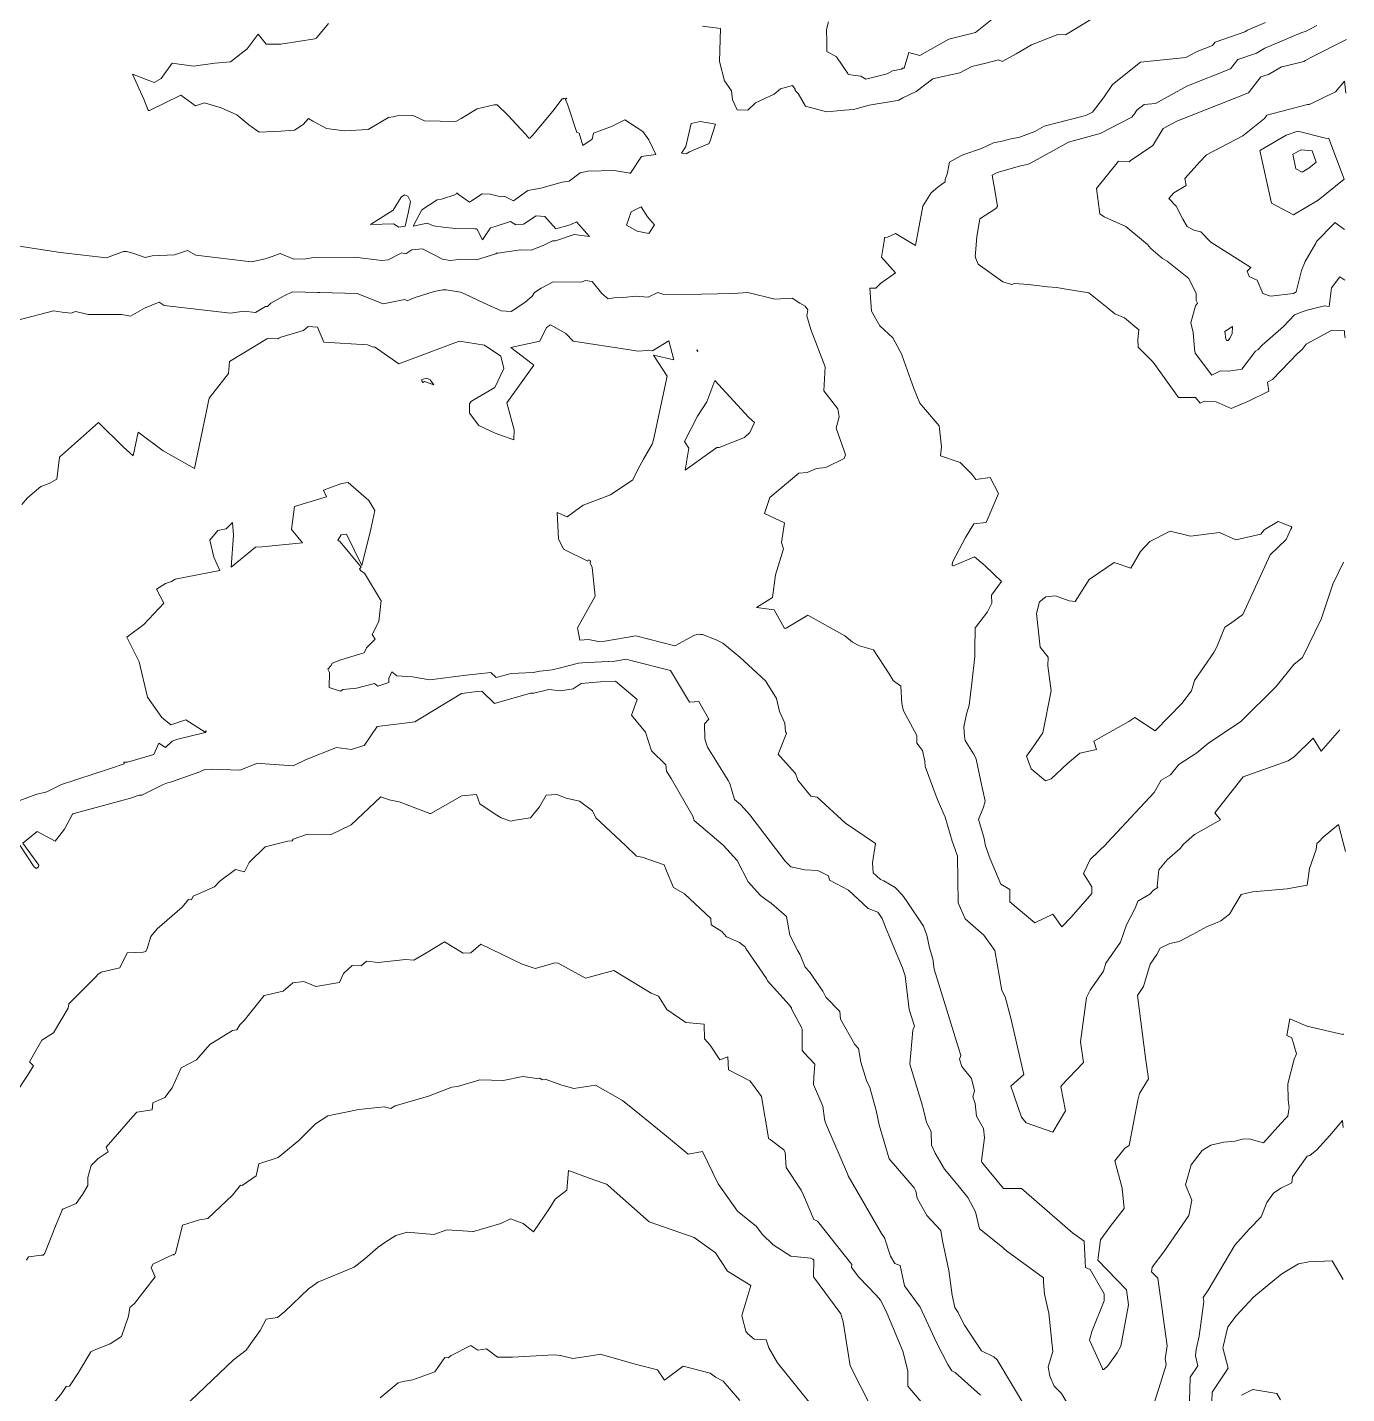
# Model space of a CAD drawing. Header units: inches. Extents: x 1412000 to 1412328, y 4931096 to 4931684.
# Drawn here: x 1412210.5 to 1412327.9, y 4931329.3 to 4931451 of the extents above; entities that cross this region are included whole.
import ezdxf

# ---------------------------------------------------------------- set-up
doc = ezdxf.new("R2010")
doc.units = ezdxf.units.IN
doc.header["$MEASUREMENT"] = 0

# ---------------------------------------------------------------- blocks, each defined once
blk = doc.blocks.new('CONTOURS')
at = {"color": 242, "lineweight": 0, "true_color": 0xcd2027}
for points in [[(1412327.79, 4931423.32), (1412327.74, 4931423.68), (1412327.72, 4931423.93), (1412326.59, 4931424.01), (1412325.37, 4931423.32), (1412324.33, 4931422.75), (1412323.96, 4931422.29), (1412323.58, 4931421.95), (1412321.31, 4931419.61), (1412320.87, 4931419.36), (1412320.99, 4931418.58), (1412319.19, 4931417.69), (1412317.66, 4931417.02), (1412316.3, 4931417.63), (1412315.27, 4931417.68), (1412314.88, 4931417.49), (1412314.48, 4931418), (1412312.96, 4931417.99), (1412310.7, 4931421.15), (1412309.36, 4931422.49), (1412309.35, 4931423.18), (1412309.43, 4931424.02), (1412308.16, 4931425.09), (1412307.3, 4931425.45), (1412306.61, 4931426.03), (1412304.97, 4931427.31), (1412302.97, 4931427.66), (1412302.11, 4931427.81), (1412301.3, 4931427.85), (1412299.61, 4931428.07), (1412298.36, 4931428.14), (1412298.14, 4931428.06), (1412297.33, 4931428.29), (1412295.14, 4931429.88), (1412294.93, 4931430.38), (1412294.86, 4931430.6), (1412294.89, 4931430.85), (1412295.02, 4931432.33), (1412295.27, 4931433.91), (1412296.7, 4931434.84), (1412296.84, 4931435.02), (1412296.62, 4931436.45), (1412296.39, 4931437.81), (1412296.81, 4931438.03), (1412299.02, 4931438.67), (1412299.51, 4931438.74), (1412299.78, 4931438.85), (1412303.18, 4931440.74), (1412303.69, 4931440.87), (1412305.99, 4931441.5), (1412308.8, 4931442.95), (1412309.05, 4931443.27), (1412309.25, 4931443.58), (1412309.89, 4931444.09), (1412310.91, 4931444.19), (1412313.7, 4931445.71), (1412317.58, 4931447.25), (1412318.25, 4931448.09), (1412319.9, 4931448.67), (1412320.64, 4931449.1), (1412323.92, 4931450.49), (1412324.27, 4931450.59), (1412325.27, 4931451.12)], [(1412296.38, 4931451.69), (1412294.89, 4931450.5), (1412292.52, 4931449.9), (1412289.95, 4931448.46), (1412288.97, 4931448.71), (1412288.53, 4931447.33), (1412288.4, 4931447.31), (1412288.31, 4931447.22), (1412287.5, 4931447.08), (1412287.03, 4931446.81), (1412285.14, 4931446.34), (1412284.68, 4931446.61), (1412283.57, 4931446.76), (1412283.52, 4931446.84), (1412282.52, 4931448.33), (1412281.66, 4931448.81), (1412281.65, 4931449.71), (1412281.64, 4931450.75), (1412281.81, 4931451.45)], [(1412327.63, 4931403.33), (1412326.69, 4931401.38), (1412325.65, 4931398.28), (1412323.99, 4931394.87), (1412323.22, 4931394.22), (1412321.66, 4931392.28), (1412318.48, 4931389.13), (1412315.67, 4931387.26), (1412314.6, 4931386.38), (1412312.98, 4931385.33), (1412312.24, 4931384.42), (1412311.43, 4931383.94), (1412310.8, 4931382.83), (1412306.65, 4931378.38), (1412306.54, 4931378.29), (1412306.54, 4931378.27), (1412305.11, 4931376.87), (1412304.5, 4931375.63), (1412305.25, 4931374.44), (1412305.25, 4931373.86), (1412303.41, 4931371.75), (1412302.59, 4931370.87), (1412301.78, 4931372.01), (1412300.17, 4931371.23), (1412297.94, 4931373.1), (1412297.94, 4931374.19), (1412297.14, 4931374.67), (1412296.2, 4931376.94), (1412295.77, 4931378.09), (1412295.64, 4931378.87), (1412295.15, 4931380.44), (1412295.61, 4931381.52), (1412295.76, 4931382.06), (1412295.33, 4931383.96), (1412294.94, 4931385.8), (1412294.91, 4931385.9), (1412294.71, 4931386.27), (1412293.97, 4931387.46), (1412293.9, 4931387.83), (1412293.85, 4931388.68), (1412294.09, 4931389.8), (1412294.32, 4931390.6), (1412294.57, 4931392.58), (1412294.83, 4931394.96), (1412294.84, 4931395.59), (1412294.87, 4931397.48), (1412294.87, 4931397.5), (1412294.87, 4931397.5), (1412294.9, 4931397.53), (1412295.95, 4931398.92), (1412296.34, 4931399.69), (1412296.32, 4931400.42), (1412297.21, 4931401.62), (1412295.75, 4931403.01), (1412295.55, 4931403.19), (1412294.81, 4931403.82), (1412293, 4931403.05), (1412292.9, 4931403.01), (1412292.81, 4931403.08), (1412292.84, 4931403.35), (1412293.99, 4931405.53), (1412294.74, 4931406.76), (1412295.83, 4931406.89), (1412296.95, 4931409.46), (1412296.19, 4931410.87), (1412294.93, 4931410.71), (1412294.56, 4931411.19), (1412293.53, 4931412.23), (1412291.78, 4931412.81), (1412291.86, 4931413.6), (1412291.65, 4931415.49), (1412290.44, 4931416.9), (1412289.94, 4931417.5), (1412289.41, 4931418.8), (1412288.37, 4931421.71), (1412288.37, 4931421.76), (1412287.53, 4931423.31), (1412286.38, 4931424.39), (1412285.64, 4931425.69), (1412285.49, 4931427.73), (1412286.02, 4931427.74), (1412286.44, 4931428.15), (1412287.78, 4931429.11), (1412286.53, 4931430.49), (1412286.76, 4931431.91), (1412286.8, 4931432.24), (1412287.07, 4931432.29), (1412287.77, 4931432.6), (1412289.55, 4931431.53), (1412290.2, 4931435.05), (1412290.94, 4931436.23), (1412291.54, 4931436.72), (1412292.19, 4931437.2), (1412292.2, 4931437.43), (1412292.36, 4931437.88), (1412292.57, 4931438.94), (1412293.26, 4931439.34), (1412293.65, 4931439.55), (1412293.84, 4931439.64), (1412295.43, 4931440.18), (1412296.49, 4931440.67), (1412297.28, 4931440.81), (1412298.17, 4931441.06), (1412298.74, 4931441.15), (1412300.17, 4931441.69), (1412301.01, 4931442.16), (1412304.35, 4931443.01), (1412304.78, 4931443.13), (1412305.31, 4931443.41), (1412306.29, 4931444.67), (1412307.08, 4931445.87), (1412309.59, 4931447.87), (1412313.62, 4931448.28), (1412314.61, 4931448.81), (1412315.98, 4931449.35), (1412316.21, 4931449.65), (1412318.85, 4931450.57), (1412319.09, 4931450.71), (1412320.7, 4931451.39)], [(1412305.3, 4931451.74), (1412302.9, 4931450.3), (1412302.21, 4931450.31), (1412299.89, 4931449.39), (1412298.51, 4931448.59), (1412297.28, 4931447.92), (1412296.94, 4931448.06), (1412295.8, 4931447.76), (1412294.58, 4931447.47), (1412293.51, 4931446.92), (1412291.32, 4931446.42), (1412291.18, 4931446.4), (1412291.1, 4931446.36), (1412289.6, 4931445.24), (1412288.42, 4931444.69), (1412288.07, 4931444.48), (1412287.77, 4931444.41), (1412285.43, 4931444.04), (1412284.37, 4931443.72), (1412284.07, 4931443.65), (1412283.23, 4931443.59), (1412281.62, 4931443.44), (1412279.75, 4931443.94), (1412279.11, 4931445.07), (1412278.85, 4931445.32), (1412278.83, 4931445.44), (1412278.61, 4931445.78), (1412277.53, 4931445.48), (1412276.98, 4931445.01), (1412275.3, 4931444.23), (1412274.63, 4931443.58), (1412273.69, 4931443.61), (1412273.27, 4931444.51), (1412273.18, 4931445.3), (1412272.56, 4931446.19), (1412272.11, 4931447.91), (1412272.21, 4931450.84), (1412270.59, 4931451.07)], [(1412237.31, 4931451.29), (1412236.31, 4931450.07), (1412236.21, 4931449.98), (1412236.11, 4931449.92), (1412233.07, 4931449.47), (1412231.77, 4931449.46), (1412231.07, 4931450.36), (1412230.07, 4931449.05), (1412228.6, 4931447.9), (1412227.21, 4931447.76), (1412225.29, 4931447.51), (1412223.41, 4931447.77), (1412222.43, 4931446.41), (1412221.8, 4931446.05), (1412219.88, 4931446.8), (1412220.89, 4931444.56), (1412221.25, 4931443.64), (1412221.31, 4931443.54), (1412221.38, 4931443.54), (1412224.17, 4931444.93), (1412225.47, 4931443.98), (1412226.27, 4931444.25), (1412227.77, 4931443.79), (1412229.17, 4931443.17), (1412230.22, 4931442.28), (1412231.13, 4931441.63), (1412233.1, 4931441.72), (1412233.85, 4931441.78), (1412234.29, 4931441.8), (1412235.07, 4931442.3), (1412235.52, 4931442.85), (1412235.93, 4931442.59), (1412237.15, 4931441.95), (1412238.73, 4931441.74), (1412240.83, 4931441.85), (1412242.65, 4931442.93), (1412243.06, 4931442.99), (1412243.44, 4931443.08), (1412244.76, 4931443.15), (1412245.85, 4931442.64), (1412248.66, 4931442.57), (1412249.13, 4931442.85), (1412250.55, 4931443.71), (1412252.05, 4931444.06), (1412252.22, 4931444.07), (1412252.31, 4931444.06), (1412253.27, 4931443.14), (1412254.84, 4931441.44), (1412255.13, 4931441.09), (1412255.22, 4931441.09), (1412255.44, 4931441.3), (1412257.29, 4931443.5), (1412258.1, 4931444.58), (1412258.22, 4931444.6), (1412258.25, 4931444.61), (1412258.27, 4931444.61), (1412258.51, 4931444.66), (1412258.42, 4931444.53), (1412258.6, 4931444.04), (1412259.41, 4931441.59), (1412259.63, 4931441.53), (1412259.96, 4931440.43), (1412260.79, 4931440.99), (1412260.89, 4931441.54), (1412262.51, 4931442.13), (1412263.68, 4931442.71), (1412265.29, 4931441.67), (1412265.82, 4931440.93), (1412266.44, 4931439.64), (1412265.16, 4931439.47), (1412264.2, 4931437.98), (1412264.18, 4931437.95), (1412264.17, 4931437.97), (1412262.74, 4931438.22), (1412260.38, 4931438.14), (1412259.72, 4931437.99), (1412258.74, 4931437.26), (1412258.12, 4931437.17), (1412256.2, 4931436.64), (1412255.06, 4931436.44), (1412253.79, 4931435.51), (1412252.95, 4931435.92), (1412252.65, 4931435.87), (1412251.69, 4931436.11), (1412250.99, 4931436.13), (1412249.85, 4931435.4), (1412248.84, 4931436.1), (1412248.8, 4931436.18), (1412248.71, 4931436.19), (1412248.66, 4931436.08), (1412247.38, 4931435.66), (1412246.99, 4931435.59), (1412245.63, 4931434.72), (1412244.84, 4931433.25), (1412246.09, 4931433.53), (1412246.67, 4931433.29), (1412247.52, 4931433.18), (1412248.63, 4931433.06), (1412250.35, 4931433.02), (1412250.52, 4931433.03), (1412251.03, 4931432.04), (1412251.73, 4931433.12), (1412252.14, 4931433.24), (1412253.52, 4931433.66), (1412254, 4931433.37), (1412254.66, 4931433.43), (1412255.8, 4931434.18), (1412256.58, 4931434.13), (1412257.55, 4931433.03), (1412258.81, 4931433.37), (1412259.38, 4931433.64), (1412260.55, 4931432.33), (1412259.17, 4931432.5), (1412257.53, 4931431.95), (1412257.26, 4931431.95), (1412256.43, 4931431.53), (1412255.34, 4931431.12), (1412254.39, 4931431.15), (1412252.38, 4931430.84), (1412252.32, 4931430.89), (1412252.21, 4931430.78), (1412250.48, 4931430.26), (1412249.83, 4931430.3), (1412249.17, 4931430.31), (1412248.14, 4931430.19), (1412247.45, 4931430.33), (1412245.69, 4931431.23), (1412244.74, 4931431.14), (1412244.21, 4931430.79), (1412243.84, 4931430.88), (1412242.62, 4931430.25), (1412242.06, 4931430.21), (1412239.67, 4931430.49), (1412236.34, 4931430.46), (1412235.84, 4931430.44), (1412235.3, 4931430.34), (1412234.22, 4931430.33), (1412233.01, 4931430.81), (1412232.31, 4931430.56), (1412231.67, 4931430.34), (1412230.47, 4931430.08), (1412225.51, 4931430.66), (1412224.78, 4931431.08), (1412223.6, 4931430.7), (1412221.62, 4931430.62), (1412220.99, 4931430.46), (1412219.89, 4931430.85), (1412219.33, 4931431), (1412219.07, 4931431), (1412217.57, 4931430.44), (1412213.46, 4931430.9), (1412209.39, 4931431.53)], [(1412327.76, 4931428.45), (1412327.33, 4931428.76), (1412326.57, 4931427.76), (1412326.37, 4931426.1), (1412325.95, 4931426.17), (1412324.41, 4931425.78), (1412323.95, 4931425.63), (1412323.29, 4931425.37), (1412322.29, 4931424.33), (1412320.4, 4931422.65), (1412320.02, 4931422.26), (1412319.8, 4931422.14), (1412318.58, 4931420.53), (1412317.44, 4931420.34), (1412316.7, 4931420.39), (1412315.93, 4931420), (1412314.43, 4931421.94), (1412314.38, 4931422.33), (1412314.25, 4931423.78), (1412314.06, 4931424.64), (1412314.46, 4931426.17), (1412314.64, 4931426.4), (1412314.54, 4931426.63), (1412314.53, 4931427.26), (1412313.88, 4931428.6), (1412311.95, 4931430.14), (1412311.54, 4931430.37), (1412310.49, 4931431.27), (1412310.19, 4931431.61), (1412308.26, 4931433.24), (1412306.35, 4931434.08), (1412305.97, 4931434.36), (1412305.67, 4931436.6), (1412307.61, 4931439.04), (1412308.59, 4931438.99), (1412308.61, 4931438.97), (1412308.65, 4931439.06), (1412310.67, 4931440.44), (1412310.73, 4931440.53), (1412311.59, 4931441.95), (1412312.8, 4931442.61), (1412319.19, 4931445.14), (1412320.29, 4931446.54), (1412320.96, 4931446.77), (1412322.13, 4931447.45), (1412322.29, 4931447.48), (1412324.1, 4931447.92), (1412324.27, 4931448.01), (1412324.68, 4931448.24), (1412327.92, 4931449.86)], [(1412327.72, 4931432.95), (1412326.86, 4931433.58), (1412326.77, 4931433.46), (1412325.23, 4931431.88), (1412325.17, 4931431.75), (1412324.23, 4931430.12), (1412323.89, 4931429.31), (1412323.45, 4931427.54), (1412323.39, 4931427.35), (1412323.34, 4931427.34), (1412323.18, 4931427.27), (1412321.16, 4931427.02), (1412320.46, 4931427.25), (1412319.95, 4931428.46), (1412319.25, 4931428.78), (1412319.06, 4931429.26), (1412319.41, 4931429.57), (1412315.84, 4931431.83), (1412314.96, 4931432.76), (1412314.33, 4931432.91), (1412313.74, 4931433.24), (1412313.34, 4931433.87), (1412312.75, 4931435.03), (1412312.11, 4931435.73), (1412312.53, 4931436.21), (1412313.63, 4931436.89), (1412313.53, 4931437.49), (1412314.89, 4931439.01), (1412315.45, 4931439.61), (1412318.67, 4931441.3), (1412320.6, 4931442.84), (1412320.83, 4931443.15), (1412324.45, 4931444.09), (1412324.57, 4931444.09), (1412324.63, 4931444.13), (1412324.67, 4931444.13), (1412326.94, 4931445.22), (1412327.72, 4931446.16), (1412327.85, 4931445.09)], [(1412269.14, 4931439.69), (1412268.74, 4931439.74), (1412269.1, 4931440.35), (1412269.58, 4931442.39), (1412270.39, 4931442.56), (1412271.76, 4931442.35), (1412271.29, 4931440.84), (1412271.17, 4931440.58), (1412271.05, 4931440.57), (1412269.43, 4931439.86), (1412269.14, 4931439.69)], [(1412320.25, 4931440.02), (1412322.55, 4931441.37), (1412323.59, 4931441.71), (1412326.03, 4931441.08), (1412326.35, 4931441.06), (1412327.69, 4931437.45), (1412325.38, 4931435.57), (1412323.19, 4931434.27), (1412321.24, 4931435.31), (1412320.2, 4931440), (1412320.25, 4931440.02)], [(1412323.88, 4931440.05), (1412324.85, 4931439.97), (1412325.22, 4931438.95), (1412324.57, 4931438.43), (1412323.96, 4931438.06), (1412323.41, 4931438.35), (1412323.12, 4931439.67), (1412323.88, 4931440.05)], [(1412241.06, 4931433.39), (1412243.1, 4931433.46), (1412243.56, 4931433.16), (1412244.14, 4931433.25), (1412244.4, 4931434.4), (1412244.62, 4931435.45), (1412244.36, 4931435.93), (1412244.08, 4931436.06), (1412243.78, 4931435.85), (1412243.07, 4931434.68), (1412241.06, 4931433.39)], [(1412264.78, 4931432.8), (1412263.84, 4931433.35), (1412264.24, 4931434.53), (1412265.15, 4931434.98), (1412265.7, 4931434.09), (1412266.32, 4931433.37), (1412265.83, 4931432.61), (1412264.78, 4931432.8)], [(1412327.31, 4931388.42), (1412325.65, 4931386.51), (1412324.95, 4931387.68), (1412323.28, 4931386.03), (1412322.72, 4931385.66), (1412318.72, 4931384.22), (1412316.19, 4931381.03), (1412316.71, 4931380.4), (1412315.17, 4931379.54), (1412314.37, 4931379.1), (1412313.4, 4931378.25), (1412313.11, 4931377.86), (1412311.95, 4931376.86), (1412311.2, 4931375.95), (1412311.06, 4931374.47), (1412311.11, 4931374.39), (1412310.73, 4931374.14), (1412310.41, 4931373.79), (1412309.34, 4931373.17), (1412309.09, 4931372.55), (1412308.32, 4931371.06), (1412307.79, 4931369.53), (1412306.49, 4931367.65), (1412306.28, 4931366.94), (1412305.11, 4931365.24), (1412304.76, 4931364.6), (1412304.24, 4931360.64), (1412304.51, 4931358.8), (1412302.53, 4931356.74), (1412302.54, 4931356.69), (1412302.49, 4931356.65), (1412302.9, 4931354.5), (1412301.77, 4931352.61), (1412299.4, 4931353.44), (1412298.98, 4931353.93), (1412298.05, 4931356.69), (1412299.2, 4931357.73), (1412298.05, 4931362.75), (1412297.52, 4931364.66), (1412297.24, 4931365.21), (1412296.61, 4931368.77), (1412295.64, 4931370.13), (1412293.98, 4931371.59), (1412293.36, 4931373.03), (1412293.28, 4931377.18), (1412293.07, 4931377.76), (1412292.81, 4931378.51), (1412292.18, 4931380.63), (1412291.58, 4931382.08), (1412291.38, 4931382.51), (1412290.42, 4931385.16), (1412290.39, 4931385.63), (1412290.18, 4931386.57), (1412289.67, 4931387.22), (1412289.66, 4931387.9), (1412288.5, 4931390.12), (1412288.34, 4931390.75), (1412288.26, 4931392.31), (1412287.56, 4931392.81), (1412287.21, 4931393.4), (1412285.83, 4931395.55), (1412284.56, 4931395.89), (1412283.96, 4931396.21), (1412283.27, 4931396.79), (1412279.98, 4931398.64), (1412278.04, 4931397.46), (1412277.96, 4931397.44), (1412277.91, 4931397.46), (1412277.87, 4931397.51), (1412276.98, 4931399.11), (1412275.41, 4931399.3), (1412276.84, 4931400.19), (1412277.09, 4931402.22), (1412277.8, 4931404.53), (1412277.63, 4931405.1), (1412277.89, 4931406.84), (1412276.11, 4931407.68), (1412276.59, 4931409.09), (1412279.18, 4931411.27), (1412279.91, 4931411.33), (1412280.73, 4931411.69), (1412281.58, 4931411.78), (1412283.21, 4931412.56), (1412283.32, 4931412.91), (1412283.22, 4931413.27), (1412282.48, 4931415.27), (1412282.77, 4931416.28), (1412282.64, 4931416.99), (1412281.4, 4931418.6), (1412281.52, 4931420.74), (1412280.23, 4931424.06), (1412279.89, 4931425.28), (1412279.96, 4931425.8), (1412279.72, 4931426.12), (1412279.25, 4931426.39), (1412278.57, 4931426.86), (1412277.04, 4931426.77), (1412274.63, 4931427.34), (1412273.36, 4931427.27), (1412270.51, 4931427.2), (1412267.16, 4931427.16), (1412266.61, 4931427.36), (1412265.76, 4931426.94), (1412264.61, 4931427.01), (1412263.58, 4931426.92), (1412262.71, 4931426.87), (1412262.2, 4931426.79), (1412261.63, 4931427.27), (1412260.77, 4931428.34), (1412260.2, 4931428.41), (1412259.81, 4931428.28), (1412257.31, 4931428.29), (1412256.25, 4931427.75), (1412255.65, 4931427.36), (1412255.45, 4931427.02), (1412254.78, 4931426.45), (1412253.56, 4931425.67), (1412252.68, 4931425.72), (1412251.1, 4931426.42), (1412249.43, 4931427.23), (1412249.06, 4931427.39), (1412248.88, 4931427.4), (1412247.79, 4931427.58), (1412247.48, 4931427.59), (1412246.73, 4931427.43), (1412244.95, 4931426.88), (1412244.33, 4931426.62), (1412244.11, 4931426.74), (1412242.19, 4931426.35), (1412239.88, 4931427.27), (1412236.53, 4931427.35), (1412236.36, 4931427.36), (1412234.12, 4931427.4), (1412233.38, 4931427.06), (1412232.19, 4931426.4), (1412231.89, 4931426.1), (1412231.7, 4931426.1), (1412230.81, 4931425.57), (1412229.79, 4931425.69), (1412228.6, 4931425.52), (1412222.69, 4931426.2), (1412222.24, 4931426.48), (1412220.93, 4931425.96), (1412219.68, 4931425.25), (1412218.92, 4931425.39), (1412215.97, 4931425.38), (1412214.81, 4931425.65), (1412214.42, 4931425.5), (1412213.62, 4931425.59), (1412212.83, 4931425.71), (1412209.66, 4931424.88)], [(1412327.81, 4931377.59), (1412327.21, 4931379.99), (1412325.82, 4931378.85), (1412325.44, 4931378.46), (1412325.27, 4931378.29), (1412325.2, 4931377.77), (1412324.63, 4931376.07), (1412324.41, 4931374.58), (1412322.64, 4931374.27), (1412319.53, 4931374.01), (1412318.55, 4931373.76), (1412317.5, 4931372), (1412316.73, 4931371.41), (1412316.18, 4931371.17), (1412315.51, 4931370.9), (1412314.21, 4931370.19), (1412313.01, 4931369.58), (1412312.2, 4931369.41), (1412311.34, 4931368.99), (1412311.04, 4931368.42), (1412310.45, 4931367.57), (1412309.85, 4931365.57), (1412309.3, 4931364.77), (1412310.02, 4931359.21), (1412310.3, 4931357.34), (1412309.49, 4931356.05), (1412309.34, 4931355.45), (1412308.58, 4931351.41), (1412308.17, 4931351.17), (1412307.29, 4931350.04), (1412307.95, 4931347.62), (1412308.11, 4931345.8), (1412306.89, 4931344.21), (1412306.03, 4931343.03), (1412305.79, 4931341.2), (1412308.33, 4931338.58), (1412308.52, 4931337.24), (1412307.84, 4931333.56), (1412307.51, 4931332.97), (1412306.66, 4931331.81), (1412306.32, 4931331.48), (1412306.19, 4931331.47), (1412306.19, 4931331.57), (1412305.04, 4931334.08), (1412305.26, 4931334.87), (1412306.34, 4931337.6), (1412306.33, 4931338.2), (1412305.09, 4931340.39), (1412304.68, 4931340.54), (1412304.64, 4931341.09), (1412304.56, 4931342.89), (1412303.52, 4931343.65), (1412299, 4931347.6), (1412297.37, 4931347.58), (1412295.56, 4931349.8), (1412295.52, 4931349.88), (1412295.47, 4931349.94), (1412295.43, 4931350.05), (1412295.68, 4931352.1), (1412295.61, 4931352.92), (1412294.99, 4931354.02), (1412294.85, 4931355.16), (1412294.65, 4931355.74), (1412294.79, 4931356.29), (1412294.54, 4931357.38), (1412293.69, 4931358.44), (1412293.47, 4931359.1), (1412293.59, 4931359.43), (1412291.22, 4931367.1), (1412291.1, 4931368.02), (1412290.79, 4931369.02), (1412290.57, 4931370.13), (1412290.28, 4931370.93), (1412288.74, 4931373.21), (1412288.41, 4931373.69), (1412287.75, 4931374.39), (1412286.73, 4931374.97), (1412286.43, 4931375.09), (1412285.78, 4931375.69), (1412285.74, 4931376.57), (1412285.99, 4931378.3), (1412283.31, 4931380.11), (1412280.79, 4931382.43), (1412280.25, 4931382.51), (1412279.09, 4931383.95), (1412278.86, 4931384.53), (1412277.5, 4931386.03), (1412277.32, 4931386.25), (1412278.03, 4931388.03), (1412278.08, 4931388.13), (1412278.03, 4931388.17), (1412277.98, 4931388.23), (1412277.93, 4931389.02), (1412277.44, 4931390.04), (1412277.17, 4931391.2), (1412276.21, 4931392.79), (1412273.92, 4931394.9), (1412272.4, 4931396.14), (1412271.81, 4931396.42), (1412270.59, 4931396.9), (1412270.42, 4931396.92), (1412270.33, 4931396.93), (1412270.16, 4931396.9), (1412269.89, 4931396.85), (1412268.13, 4931395.91), (1412265.81, 4931396.49), (1412264.67, 4931396.79), (1412261.9, 4931396.31), (1412261.33, 4931396.28), (1412260.45, 4931396.47), (1412259.69, 4931396.41), (1412259.48, 4931397.5), (1412261.04, 4931400.31), (1412260.77, 4931402.88), (1412260.61, 4931403.26), (1412260.64, 4931403.46), (1412260.44, 4931403.55), (1412260.4, 4931403.43), (1412258.22, 4931404.49), (1412257.77, 4931405.42), (1412257.67, 4931407.76), (1412258.55, 4931407.37), (1412259.98, 4931408.41), (1412262.41, 4931409.35), (1412264.39, 4931410.67), (1412264.84, 4931411.59), (1412265.34, 4931412.5), (1412266.12, 4931413.86), (1412266.24, 4931414.24), (1412267.46, 4931419.91), (1412266.23, 4931421.78), (1412268.05, 4931421.37), (1412267.6, 4931423.04), (1412266.15, 4931422.16), (1412265.76, 4931422.23), (1412265.58, 4931422.2), (1412264.91, 4931422.13), (1412259.09, 4931423.02), (1412258.45, 4931423.7), (1412257.06, 4931424.47), (1412256.72, 4931424.24), (1412256.12, 4931423.03), (1412253.55, 4931422.46), (1412255.45, 4931421.01), (1412255.6, 4931420.89), (1412253.18, 4931417.52), (1412253.83, 4931415.12), (1412253.8, 4931414.24), (1412252.15, 4931414.84), (1412250.7, 4931415.52), (1412249.85, 4931416.62), (1412249.86, 4931417.46), (1412250.03, 4931417.68), (1412252.11, 4931418.89), (1412252.92, 4931420.59), (1412252.65, 4931421.68), (1412251.19, 4931422.65), (1412248.98, 4931423.03), (1412248.57, 4931422.88), (1412243.58, 4931421), (1412241.41, 4931422.5), (1412241.32, 4931422.48), (1412240.8, 4931422.69), (1412236.89, 4931422.93), (1412236.35, 4931424.27), (1412235.5, 4931424.32), (1412235.1, 4931423.98), (1412233.06, 4931423.38), (1412232.88, 4931423.3), (1412232.81, 4931423.23), (1412231.9, 4931423.26), (1412228.5, 4931421.22), (1412228.43, 4931420.13), (1412226.69, 4931417.94), (1412225.4, 4931411.68), (1412222.61, 4931413.25), (1412220.39, 4931414.93), (1412219.93, 4931412.81), (1412219.03, 4931413.61), (1412216.84, 4931415.77), (1412213.37, 4931412.69), (1412213.14, 4931410.72), (1412212.46, 4931410.34), (1412211.72, 4931410.09), (1412210.53, 4931409.07), (1412210.01, 4931408.47)], [(1412317.76, 4931424.32), (1412317.73, 4931423.66), (1412317.52, 4931423.29), (1412317.38, 4931423.08), (1412317.22, 4931423.07), (1412317.17, 4931423.23), (1412317.09, 4931423.87), (1412317.76, 4931424.32)], [(1412270.14, 4931422.24), (1412270.12, 4931422.23), (1412270.08, 4931422.18), (1412270.19, 4931422.11), (1412270.16, 4931422.19), (1412270.14, 4931422.24)], [(1412245.62, 4931419.61), (1412246.06, 4931419.73), (1412246.37, 4931419.59), (1412246.68, 4931419.12), (1412245.85, 4931419.44), (1412245.7, 4931419.35), (1412245.61, 4931419.45), (1412245.62, 4931419.61)], [(1412271.87, 4931413.55), (1412272.07, 4931413.55), (1412274.34, 4931414.44), (1412274.8, 4931414.9), (1412275.22, 4931415.78), (1412274.73, 4931416.21), (1412271.7, 4931419.53), (1412270.98, 4931417.62), (1412270.15, 4931416.34), (1412269.01, 4931414.1), (1412269.39, 4931413.49), (1412269.06, 4931411.54), (1412271.87, 4931413.55)], [(1412327.64, 4931361.37), (1412327.58, 4931361.31), (1412324.39, 4931362.05), (1412322.88, 4931362.69), (1412322.59, 4931361.21), (1412323.03, 4931361), (1412323.45, 4931359.57), (1412323.24, 4931359.1), (1412322.7, 4931356.9), (1412322.73, 4931355.49), (1412322.81, 4931354.77), (1412322.75, 4931354.4), (1412322.68, 4931354.04), (1412322.53, 4931353.87), (1412322.06, 4931353.38), (1412320.51, 4931351.66), (1412319.25, 4931352), (1412318.64, 4931351.98), (1412317.97, 4931351.81), (1412316.98, 4931351.71), (1412315.83, 4931351.44), (1412315.06, 4931350.96), (1412314.09, 4931349.68), (1412313.58, 4931347.9), (1412314.15, 4931346.55), (1412313.88, 4931345.17), (1412311.64, 4931341.96), (1412310.62, 4931340.58), (1412310.57, 4931340.18), (1412311.13, 4931339.6), (1412311.96, 4931333.57), (1412311.85, 4931332.96), (1412311.77, 4931332.45), (1412311.87, 4931331.9), (1412311.21, 4931329.78), (1412310.61, 4931327.94)], [(1412304.61, 4931325.82), (1412302.56, 4931329.35), (1412301.89, 4931329.98), (1412301.51, 4931330.87), (1412301.36, 4931331.72), (1412301.77, 4931333.08), (1412301.41, 4931336.49), (1412301.02, 4931338.19), (1412300.95, 4931339.22), (1412300.93, 4931339.63), (1412297.65, 4931342.03), (1412297.14, 4931342.47), (1412295.24, 4931344), (1412294.88, 4931345.51), (1412294.21, 4931346.79), (1412293.35, 4931347.85), (1412292.12, 4931349.32), (1412291.29, 4931350.74), (1412290.98, 4931351.44), (1412290.96, 4931352.67), (1412290.52, 4931353.47), (1412290.3, 4931354.48), (1412290.09, 4931355.24), (1412289.06, 4931358.67), (1412289.32, 4931361.67), (1412289.46, 4931362.03), (1412288.99, 4931363.53), (1412288.63, 4931366.52), (1412288.4, 4931367.23), (1412287.98, 4931368.22), (1412287.18, 4931370.14), (1412286.88, 4931370.84), (1412286.58, 4931371.62), (1412286.19, 4931372.19), (1412285.35, 4931372.52), (1412283.58, 4931374.16), (1412281.89, 4931375.03), (1412281.81, 4931375.43), (1412280.87, 4931375.9), (1412279.71, 4931375.97), (1412278.45, 4931376.23), (1412277.95, 4931376.74), (1412274.8, 4931380.84), (1412273.97, 4931381.76), (1412273.44, 4931382.22), (1412273.02, 4931383.65), (1412272.87, 4931383.9), (1412271.79, 4931385.69), (1412271.05, 4931386.89), (1412270.92, 4931387.23), (1412270.8, 4931387.62), (1412270.79, 4931388.96), (1412271.17, 4931389.38), (1412270.28, 4931390.95), (1412269.44, 4931390.88), (1412267.75, 4931393.71), (1412264.21, 4931394.6), (1412263.8, 4931394.71), (1412262.8, 4931394.54), (1412260.43, 4931394.4), (1412259.91, 4931394.37), (1412259.57, 4931394.35), (1412257.95, 4931393.95), (1412257.21, 4931393.77), (1412256.42, 4931393.68), (1412256.12, 4931393.63), (1412255.53, 4931393.53), (1412253.56, 4931393.44), (1412252.23, 4931393.07), (1412251.76, 4931393.52), (1412249.58, 4931393.28), (1412246.32, 4931392.88), (1412244.79, 4931393.14), (1412243.41, 4931393.22), (1412242.95, 4931393.58), (1412242.69, 4931393), (1412242.69, 4931392.64), (1412241.7, 4931392.32), (1412241.4, 4931392.53), (1412239.81, 4931392.13), (1412238.62, 4931392), (1412238.39, 4931391.87), (1412237.37, 4931392.19), (1412237.41, 4931393.51), (1412237.27, 4931393.81), (1412237.54, 4931394.16), (1412237.65, 4931394.36), (1412238.41, 4931394.64), (1412240.08, 4931395.14), (1412240.5, 4931395.27), (1412240.7, 4931395.73), (1412241.47, 4931396.5), (1412241.19, 4931396.92), (1412241.78, 4931398.07), (1412242.01, 4931399.94), (1412241.93, 4931400), (1412240.53, 4931402.38), (1412240.2, 4931402.56), (1412240.08, 4931402.74), (1412240.21, 4931402.89), (1412238.36, 4931405.16), (1412238.16, 4931405.29), (1412238.45, 4931405.78), (1412238.92, 4931405.83), (1412240.27, 4931403.05), (1412241.08, 4931406.27), (1412241.44, 4931407.94), (1412240.89, 4931408.82), (1412239.06, 4931410.45), (1412238.48, 4931410.36), (1412236.88, 4931409.74), (1412237.15, 4931409.15), (1412234.3, 4931408.29), (1412234.03, 4931406.26), (1412235, 4931405.07), (1412231.41, 4931404.72), (1412230.82, 4931404.68), (1412228.65, 4931402.9), (1412228.87, 4931405.75), (1412228.77, 4931406.89), (1412228.22, 4931406.31), (1412227.48, 4931406.17), (1412226.75, 4931405.3), (1412227.1, 4931403.79), (1412227.63, 4931402.6), (1412223.66, 4931401.84), (1412223.35, 4931401.62), (1412222.82, 4931401.46), (1412222, 4931400.93), (1412222.65, 4931399.68), (1412220.88, 4931397.8), (1412219.37, 4931396.67), (1412220.48, 4931394.48), (1412221.21, 4931391.32), (1412222.47, 4931389.52), (1412223.29, 4931388.87), (1412224.61, 4931389.32), (1412226.35, 4931388.22), (1412226.42, 4931388.33), (1412226.4, 4931388.18), (1412226.37, 4931388.17), (1412226.35, 4931388.17), (1412223.78, 4931387.55), (1412223.4, 4931387.42), (1412222.82, 4931386.85), (1412222.23, 4931387.24), (1412221.76, 4931386.22), (1412219.42, 4931385.54), (1412219.11, 4931385.54), (1412219.14, 4931385.39), (1412217.91, 4931384.97), (1412215.02, 4931384.02), (1412214.72, 4931383.93), (1412214.64, 4931383.92), (1412213.54, 4931383.56), (1412212.26, 4931382.89), (1412211.27, 4931382.67), (1412209.85, 4931382.13)], [(1412318.68, 4931398.7), (1412317.6, 4931397.88), (1412317.07, 4931397.56), (1412316.36, 4931395.81), (1412316.1, 4931395.29), (1412314.38, 4931392.81), (1412314.12, 4931391.88), (1412313.25, 4931390.76), (1412310.95, 4931388.38), (1412310.88, 4931388.32), (1412309.06, 4931389.51), (1412308.54, 4931389.15), (1412305.43, 4931387.41), (1412305.67, 4931386.67), (1412304.19, 4931386.35), (1412303.09, 4931385.43), (1412301.62, 4931384.07), (1412301.12, 4931383.89), (1412299.85, 4931384.95), (1412299.44, 4931386.06), (1412299.98, 4931386.81), (1412300.89, 4931388.14), (1412301.64, 4931391.9), (1412301.32, 4931394.11), (1412301.35, 4931394.88), (1412300.66, 4931395.78), (1412300.33, 4931398.77), (1412300.59, 4931399.8), (1412301.14, 4931400.27), (1412302.02, 4931400.35), (1412303.23, 4931399.89), (1412303.75, 4931399.83), (1412305.01, 4931401.8), (1412307.22, 4931403.31), (1412308.73, 4931402.81), (1412309.58, 4931404.28), (1412310.4, 4931405.19), (1412312.21, 4931406.11), (1412314.04, 4931405.66), (1412316.62, 4931406), (1412318.07, 4931405.34), (1412320.29, 4931405.84), (1412320.57, 4931406.23), (1412321.84, 4931406.96), (1412322.65, 4931406.63), (1412322.98, 4931406.52), (1412323.04, 4931406.43), (1412322.96, 4931406.27), (1412322.53, 4931405.36), (1412321.13, 4931403.99), (1412318.68, 4931398.7)], [(1412327.61, 4931353.01), (1412327.56, 4931353.59), (1412327.55, 4931353.65), (1412326.44, 4931352.32), (1412325.26, 4931351.03), (1412324.65, 4931350.53), (1412324.41, 4931350.46), (1412323.1, 4931348.64), (1412323.04, 4931348.1), (1412322.06, 4931347.63), (1412321.42, 4931347.18), (1412320.81, 4931346.33), (1412320.32, 4931345.07), (1412319.24, 4931343.96), (1412317.97, 4931342.54), (1412315.59, 4931338.55), (1412315.14, 4931337.89), (1412315.2, 4931337.54), (1412314.81, 4931334.45), (1412314.52, 4931333.24), (1412314.47, 4931332.69), (1412314.69, 4931331.81), (1412314, 4931330.79), (1412313.87, 4931326.45)], [(1412299.55, 4931327.76), (1412296.82, 4931332.33), (1412296.51, 4931332.6), (1412295.43, 4931333.14), (1412293.9, 4931335.42), (1412293.68, 4931335.86), (1412293.35, 4931336.56), (1412293.04, 4931336.99), (1412292.81, 4931338.08), (1412292.53, 4931340.29), (1412291.96, 4931342.93), (1412291.82, 4931343.84), (1412290.56, 4931345.18), (1412289.7, 4931346.72), (1412289.59, 4931347.34), (1412289.42, 4931347.64), (1412287.21, 4931350.23), (1412286.32, 4931353.25), (1412286.04, 4931354.54), (1412285.5, 4931356.57), (1412285.19, 4931357.19), (1412284.7, 4931358.83), (1412284.49, 4931360.05), (1412284.16, 4931360.4), (1412282.87, 4931362.65), (1412282.82, 4931363.34), (1412281.58, 4931364.61), (1412281.31, 4931365.14), (1412280.12, 4931366.88), (1412279.74, 4931367.29), (1412279.3, 4931368.39), (1412279.07, 4931368.73), (1412278.38, 4931370.13), (1412278.08, 4931371.8), (1412276.7, 4931372.98), (1412276.23, 4931373.32), (1412275.75, 4931373.67), (1412274.66, 4931374.9), (1412273.67, 4931376.79), (1412272.45, 4931378.15), (1412269.86, 4931380.36), (1412269.75, 4931380.73), (1412267.81, 4931384.08), (1412267.4, 4931384.75), (1412267.33, 4931385.29), (1412266.06, 4931386.56), (1412265.52, 4931388.2), (1412264.29, 4931389.73), (1412264.77, 4931391.13), (1412262.85, 4931392.74), (1412261.52, 4931392.68), (1412259.8, 4931392.55), (1412259.1, 4931392.08), (1412257.95, 4931391.88), (1412256.91, 4931392.01), (1412255.6, 4931391.69), (1412255.3, 4931391.67), (1412252.09, 4931390.77), (1412250.96, 4931391.87), (1412250.54, 4931391.82), (1412249.14, 4931391.65), (1412245, 4931389.14), (1412243.85, 4931388.97), (1412241.65, 4931388.73), (1412240.53, 4931387.05), (1412240.5, 4931387.02), (1412240.46, 4931387.02), (1412239.36, 4931386.66), (1412238.02, 4931386.86), (1412235.32, 4931385.79), (1412234.18, 4931385.21), (1412231.27, 4931385.42), (1412231, 4931385.45), (1412229.43, 4931384.84), (1412226.97, 4931384.92), (1412226.3, 4931384.88), (1412225.87, 4931384.68), (1412223.26, 4931383.75), (1412222.98, 4931383.69), (1412222.55, 4931383.51), (1412220.69, 4931382.6), (1412220.48, 4931382.61), (1412219.7, 4931382.35), (1412214.56, 4931380.95), (1412214.55, 4931380.95), (1412214.52, 4931380.91), (1412213.81, 4931379.58), (1412212.99, 4931378.5), (1412211.38, 4931379.37), (1412210.11, 4931378.33), (1412211.54, 4931376.37), (1412211.52, 4931376.21), (1412211.29, 4931376.08), (1412211.08, 4931376.25), (1412209.86, 4931378.15)], [(1412327.62, 4931339.5), (1412326.63, 4931341.14), (1412324.56, 4931341.07), (1412323.63, 4931340.87), (1412322.16, 4931339.99), (1412321.04, 4931339.08), (1412319.63, 4931337.91), (1412318.09, 4931336.24), (1412317.34, 4931335.28), (1412316.92, 4931333.52), (1412316.91, 4931333.4), (1412317.37, 4931331.58), (1412315.94, 4931329.47), (1412315.86, 4931327.02)], [(1412295.35, 4931329.18), (1412293.07, 4931331.22), (1412292.8, 4931331.35), (1412292.42, 4931331.92), (1412291.43, 4931333.87), (1412289.96, 4931337.01), (1412288.58, 4931338.92), (1412288.19, 4931340.73), (1412287.7, 4931340.91), (1412287.33, 4931341.57), (1412286.79, 4931343.2), (1412286.52, 4931343.59), (1412283.57, 4931348.72), (1412283.51, 4931348.89), (1412281.64, 4931353.23), (1412281.51, 4931353.52), (1412281.45, 4931353.78), (1412281.32, 4931354.92), (1412280.49, 4931356.84), (1412280.51, 4931357.47), (1412280.59, 4931358.67), (1412279.63, 4931359.7), (1412279.46, 4931359.91), (1412279.48, 4931361.75), (1412279.45, 4931361.86), (1412278.53, 4931363.58), (1412278.51, 4931363.67), (1412278.32, 4931363.94), (1412276.37, 4931366.07), (1412276.29, 4931366.27), (1412274.45, 4931368.95), (1412274.41, 4931369.02), (1412274.4, 4931369.11), (1412274.32, 4931369.17), (1412273.88, 4931369.49), (1412272.72, 4931370), (1412272.33, 4931370.48), (1412271.38, 4931371.07), (1412271.33, 4931371.61), (1412269.01, 4931373.83), (1412268.01, 4931374.37), (1412267.39, 4931375.88), (1412267.19, 4931376.4), (1412265.24, 4931377.09), (1412264.71, 4931377.18), (1412263.74, 4931378.13), (1412261.11, 4931380.57), (1412260.81, 4931381.2), (1412259.64, 4931382.07), (1412258.46, 4931382.34), (1412257.62, 4931382.65), (1412256.7, 4931382.59), (1412256.1, 4931381.55), (1412255.3, 4931380.59), (1412253.92, 4931380.37), (1412253.54, 4931380.3), (1412252.69, 4931380.58), (1412252.14, 4931380.91), (1412250.77, 4931381.82), (1412250.48, 4931382.66), (1412249.17, 4931382.53), (1412246.41, 4931380.96), (1412246.32, 4931380.98), (1412243.6, 4931382), (1412242.71, 4931382.19), (1412241.97, 4931382.46), (1412239.34, 4931379.96), (1412237.54, 4931379.11), (1412235.44, 4931379.12), (1412234.18, 4931378.69), (1412234.09, 4931378.53), (1412233.7, 4931378.51), (1412231.67, 4931378), (1412230.25, 4931376.62), (1412229.85, 4931375.78), (1412229.04, 4931375.98), (1412227.65, 4931374.95), (1412227.18, 4931374.44), (1412225.26, 4931373.6), (1412225.11, 4931373.29), (1412224.85, 4931373.32), (1412224.29, 4931372.64), (1412222.06, 4931370.71), (1412221.49, 4931370.03), (1412221.19, 4931368.94), (1412221.05, 4931368.69), (1412220.81, 4931368.62), (1412219.39, 4931368.56), (1412218.73, 4931367.23), (1412217.08, 4931366.84), (1412216.79, 4931366.63), (1412216.62, 4931366.44), (1412214.21, 4931364.03), (1412214.15, 4931363.64), (1412212.83, 4931361.44), (1412211.79, 4931360.8), (1412210.71, 4931358.87), (1412211.07, 4931358.5), (1412210.52, 4931357.66), (1412209.38, 4931355.91)], [(1412322.03, 4931328.77), (1412321.7, 4931329.35), (1412319.58, 4931329.7), (1412318.57, 4931329.18)], [(1412290.07, 4931328.61), (1412288.87, 4931330), (1412288.86, 4931331.37), (1412288.44, 4931333.12), (1412287, 4931336.53), (1412286.57, 4931337.45), (1412286.43, 4931337.64), (1412286.06, 4931338.1), (1412284.5, 4931339.68), (1412283.87, 4931340.54), (1412283.88, 4931340.83), (1412280.83, 4931344.69), (1412280.51, 4931344.82), (1412279.6, 4931346.98), (1412279.38, 4931347.43), (1412278.04, 4931349.46), (1412277.94, 4931350.82), (1412277.84, 4931351.04), (1412276.61, 4931351.94), (1412276.5, 4931352.02), (1412276.5, 4931352.03), (1412276.48, 4931352.05), (1412276.48, 4931352.11), (1412275.85, 4931355.77), (1412275.06, 4931356.87), (1412274.8, 4931357.16), (1412272.92, 4931358.14), (1412272.86, 4931359.31), (1412272.13, 4931359.05), (1412271.27, 4931360.35), (1412270.77, 4931360.9), (1412270.75, 4931362.23), (1412269.1, 4931362.36), (1412267.41, 4931363.51), (1412266.69, 4931364.72), (1412266.03, 4931364.98), (1412262.71, 4931366.99), (1412260.18, 4931366.3), (1412257.75, 4931367.65), (1412257.48, 4931367.67), (1412255.71, 4931367.18), (1412254.56, 4931367.57), (1412250.88, 4931369.34), (1412249.99, 4931368.57), (1412249.29, 4931368.55), (1412247.63, 4931369.54), (1412245.99, 4931368.54), (1412244.92, 4931367.91), (1412244.17, 4931367.96), (1412241.72, 4931367.72), (1412240.69, 4931367.82), (1412240.21, 4931367.4), (1412239.42, 4931367.43), (1412238.66, 4931366.74), (1412238.3, 4931365.94), (1412236.2, 4931365.56), (1412235.13, 4931366.02), (1412234.15, 4931365.89), (1412233.28, 4931365.14), (1412231.58, 4931364.77), (1412229.8, 4931362.55), (1412229.41, 4931362.16), (1412229.15, 4931361.7), (1412228.77, 4931361.66), (1412226.74, 4931360.42), (1412225.57, 4931359.05), (1412224.21, 4931358.33), (1412223.41, 4931356.56), (1412222.76, 4931355.68), (1412221.69, 4931355.22), (1412221.61, 4931354.6), (1412220.25, 4931354.38), (1412219.89, 4931354), (1412217.52, 4931351.28), (1412217.71, 4931350.85), (1412216.83, 4931350.25), (1412216.19, 4931349.64), (1412215.9, 4931348.56), (1412215.91, 4931347.86), (1412215.43, 4931347.06), (1412214.86, 4931346.24), (1412213.68, 4931345.76), (1412213.64, 4931345.73), (1412213.62, 4931345.71), (1412213.6, 4931345.69), (1412213.6, 4931345.67), (1412213.07, 4931344.37), (1412212.08, 4931341.83), (1412211.98, 4931341.7), (1412211.92, 4931341.65), (1412211.77, 4931341.66), (1412210.63, 4931341.49), (1412210.45, 4931341.2)], [(1412285.7, 4931327.94), (1412283.73, 4931331.81), (1412283.11, 4931335.72), (1412282.9, 4931336.43), (1412280.49, 4931339.72), (1412280.51, 4931341.2), (1412280.42, 4931341.31), (1412280.23, 4931341.39), (1412278.46, 4931341.55), (1412276.88, 4931342.56), (1412275.92, 4931343.51), (1412275.4, 4931344.19), (1412273.71, 4931345.57), (1412271.99, 4931347.99), (1412270.61, 4931350.89), (1412269.33, 4931350.65), (1412267.4, 4931352.26), (1412264.98, 4931354.21), (1412263.48, 4931355.43), (1412261.09, 4931356.78), (1412259.15, 4931356.48), (1412258.09, 4931356.79), (1412256.59, 4931357.32), (1412256.32, 4931357.27), (1412256.12, 4931357.4), (1412255.85, 4931357.38), (1412254.6, 4931357.56), (1412252.85, 4931357.19), (1412250.78, 4931357.27), (1412248.8, 4931356.66), (1412248.3, 4931356.62), (1412246.21, 4931355.8), (1412243.24, 4931354.96), (1412242.86, 4931354.72), (1412242.27, 4931354.87), (1412240, 4931354.63), (1412237.25, 4931354.06), (1412236.17, 4931353.33), (1412234.66, 4931351.85), (1412232.85, 4931350.35), (1412231.11, 4931349.79), (1412230.87, 4931348.7), (1412229.63, 4931347.85), (1412229.47, 4931347.87), (1412228.78, 4931346.98), (1412226.58, 4931344.93), (1412225.82, 4931344.79), (1412224.33, 4931344.33), (1412223.69, 4931341.81), (1412223.65, 4931341.76), (1412223.57, 4931341.65), (1412223.5, 4931341.7), (1412221.69, 4931340.85), (1412221.54, 4931340.53), (1412221.89, 4931339.72), (1412220.05, 4931337.34), (1412219.63, 4931337), (1412219.52, 4931336.23), (1412218.9, 4931334.4), (1412217.88, 4931333.75), (1412216.46, 4931333.2), (1412216.17, 4931333.04), (1412215.08, 4931331.21), (1412214.28, 4931329.99), (1412213.97, 4931329.97), (1412213.54, 4931329.33), (1412212.65, 4931328.24)], [(1412281.92, 4931326.28), (1412277.27, 4931332.07), (1412276.5, 4931333.4), (1412276.27, 4931334.13), (1412275.2, 4931334.18), (1412274.61, 4931334.67), (1412274.46, 4931334.89), (1412274.14, 4931336.14), (1412274.09, 4931336.29), (1412274.9, 4931338.95), (1412272.83, 4931340.24), (1412271.75, 4931341.85), (1412269.86, 4931343.22), (1412265.86, 4931344.63), (1412262.2, 4931347.84), (1412262.15, 4931347.89), (1412262.13, 4931347.9), (1412262.06, 4931347.96), (1412260.94, 4931348.36), (1412258.67, 4931349.2), (1412258.52, 4931347.44), (1412257.48, 4931346.65), (1412257.01, 4931345.86), (1412255.57, 4931343.72), (1412254.63, 4931344.48), (1412253.52, 4931344.9), (1412252.64, 4931344.48), (1412250.21, 4931343.76), (1412250.19, 4931343.77), (1412250.17, 4931343.76), (1412247.86, 4931343.92), (1412246.7, 4931343.49), (1412244.33, 4931343.69), (1412243.3, 4931343.39), (1412242.33, 4931342.77), (1412241.74, 4931342.36), (1412240.54, 4931341.33), (1412239.6, 4931340.59), (1412236.36, 4931339.25), (1412235.93, 4931338.92), (1412235.54, 4931338.66), (1412233.42, 4931336.64), (1412232.78, 4931336.09), (1412231.77, 4931335.96), (1412231.23, 4931334.96), (1412230.41, 4931333.8), (1412230, 4931333.2), (1412228.86, 4931332.32), (1412226.97, 4931330.51), (1412224.39, 4931328.05)], [(1412273.93, 4931328.7), (1412272.43, 4931330.43), (1412271.75, 4931330.79), (1412271.27, 4931331.16), (1412268.89, 4931331.77), (1412267.23, 4931330.51), (1412267.23, 4931330.52), (1412266.58, 4931331.44), (1412264.72, 4931331.91), (1412261.49, 4931332.83), (1412260.88, 4931332.72), (1412259.05, 4931332.46), (1412257.96, 4931332.72), (1412257.38, 4931332.77), (1412253.69, 4931332.57), (1412252.35, 4931332.58), (1412251.39, 4931333.3), (1412250.6, 4931333.21), (1412249.98, 4931333.61), (1412248.23, 4931332.72), (1412247.96, 4931332.52), (1412247.68, 4931332.54), (1412246.77, 4931331.28), (1412244.82, 4931330.56), (1412243.92, 4931330.4), (1412243.52, 4931330.28), (1412241.92, 4931328.95)]]:
    blk.add_lwpolyline(points, dxfattribs=at)

msp = doc.modelspace()

# ---------------------------------------------------------------- block references
msp.add_blockref('CONTOURS', (0, 0))

doc.saveas('drawing.dxf')
